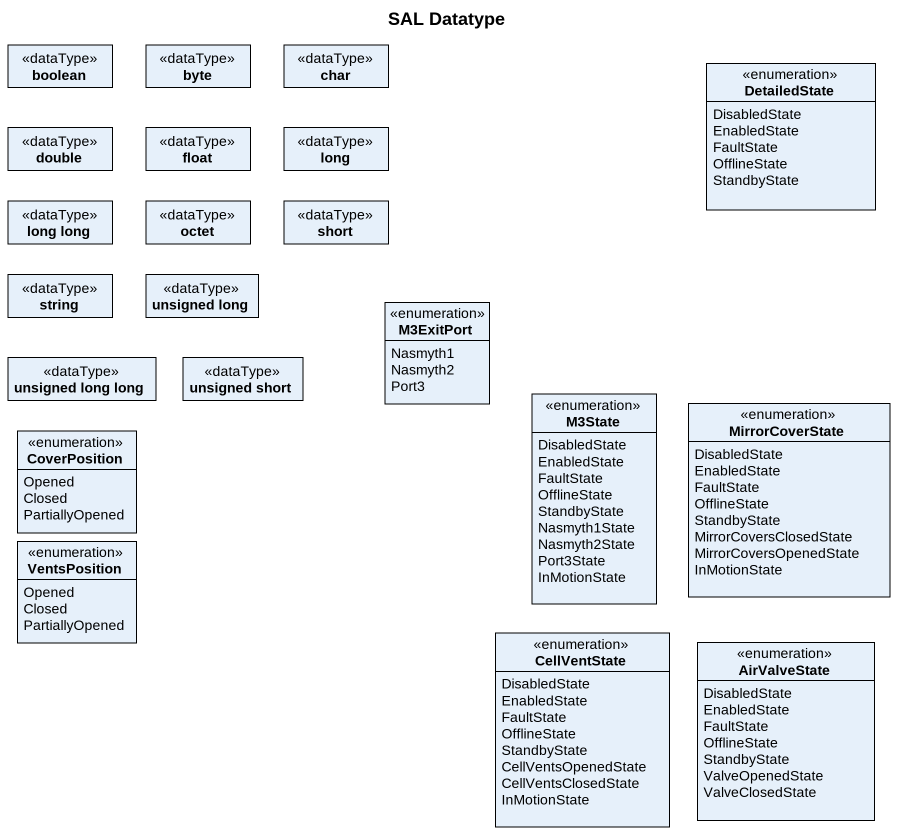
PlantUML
@startuml
title SAL Datatype
hide circle
hide empty members
class boolean <<dataType>>
class byte <<dataType>>
class char <<dataType>>
enum DetailedState {
  DisabledState
  EnabledState
  FaultState
  OfflineState
  StandbyState
}
class double <<dataType>>
class float <<dataType>>
class long <<dataType>>
class "long long" as long_long <<dataType>>
class octet <<dataType>>
class short <<dataType>>
class string <<dataType>>
class "unsigned long" as unsigned_long <<dataType>>
enum M3ExitPort {
  Nasmyth1
  Nasmyth2
  Port3
}
class "unsigned long long" as unsigned_long_long <<dataType>>
class "unsigned short" as unsigned_short <<dataType>>
enum M3State {
  DisabledState
  EnabledState
  FaultState
  OfflineState
  StandbyState
  Nasmyth1State
  Nasmyth2State
  Port3State
  InMotionState
}
enum MirrorCoverState {
  DisabledState
  EnabledState
  FaultState
  OfflineState
  StandbyState
  MirrorCoversClosedState
  MirrorCoversOpenedState
  InMotionState
}
enum CoverPosition {
  Opened
  Closed
  PartiallyOpened
}
enum VentsPosition {
  Opened
  Closed
  PartiallyOpened
}
enum CellVentState {
  DisabledState
  EnabledState
  FaultState
  OfflineState
  StandbyState
  CellVentsOpenedState
  CellVentsClosedState
  InMotionState
}
enum AirValveState {
  DisabledState
  EnabledState
  FaultState
  OfflineState
  StandbyState
  ValveOpenedState
  ValveClosedState
}
@enduml
